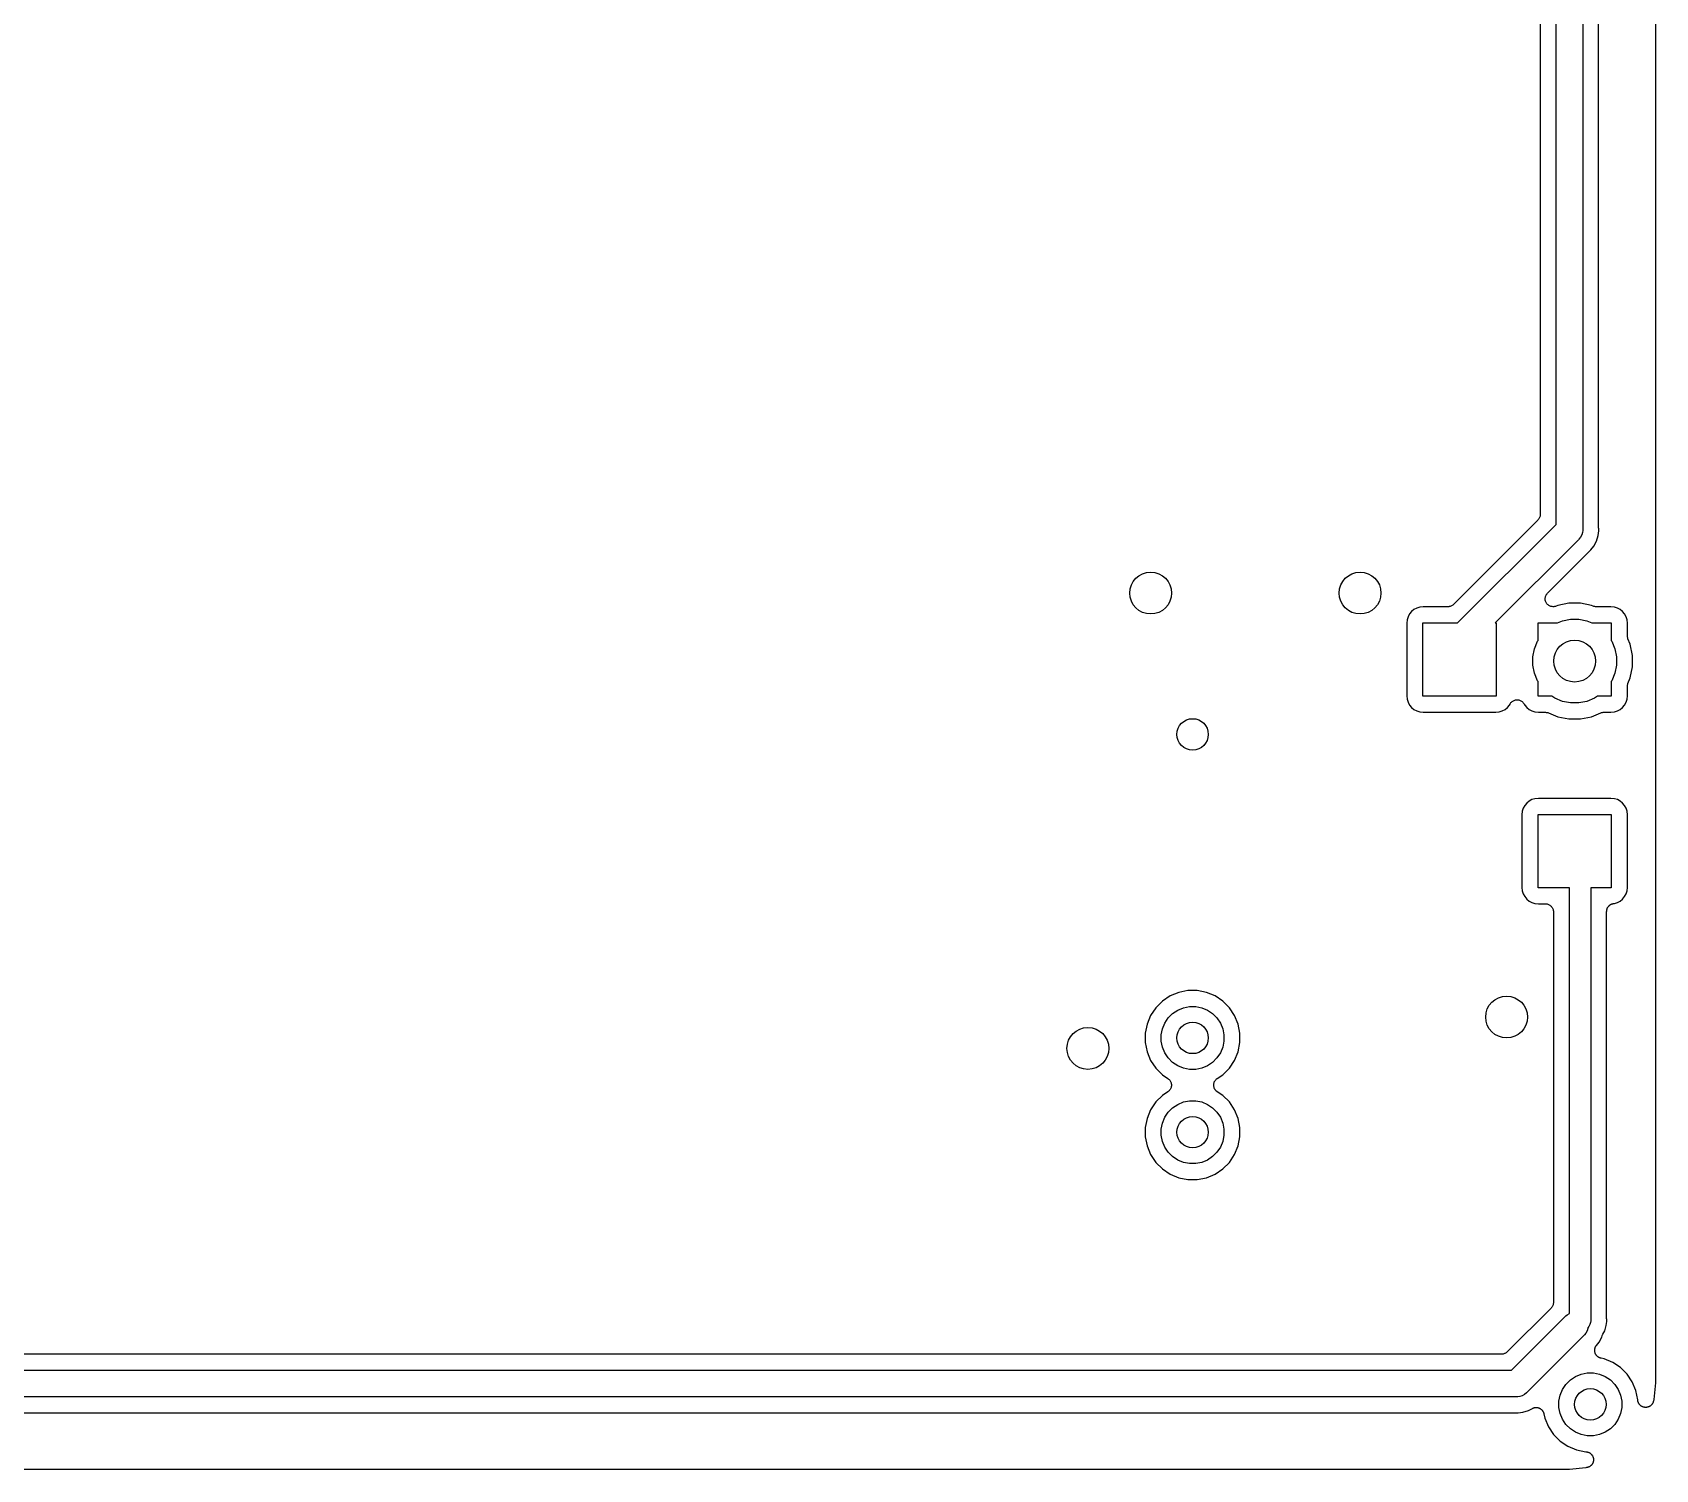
# Model space of a CAD drawing. Extents: x 0.48 to 2.43, y -7.79 to -4.85.
# Drawn here: x 1.824 to 2.434, y -7.788 to -7.248 of the extents above; entities that cross this region are included whole.
import ezdxf

# ---------------------------------------------------------------- set-up
doc = ezdxf.new("R2010")
doc.units = 0
doc.header["$MEASUREMENT"] = 0
doc.layers.add('BLACK', color=7, linetype='CONTINUOUS')

msp = doc.modelspace()

# ---------------------------------------------------------------- linework, layer by layer
at = {"layer": 'BLACK', "linetype": 'CONTINUOUS'}
for p, q in [((2.40657, -7.06717), (2.40657, -7.43465)), ((2.41257, -7.43421), (2.41257, -7.06762)), ((2.39057, -7.07273), (2.39057, -7.4291)), ((2.39657, -7.43283), (2.39657, -7.069)), ((2.43396, -7.20424), (2.43396, -7.75542)), ((2.3897, -7.43122), (2.35796, -7.46296)), ((2.35952, -7.46988), (2.39657, -7.43283)), ((2.38987, -7.43101), (2.3897, -7.43122)), ((2.39005, -7.43079), (2.38987, -7.43101)), ((2.39006, -7.43078), (2.39005, -7.43079)), ((2.39007, -7.43077), (2.39006, -7.43078)), ((2.3902, -7.43052), (2.39007, -7.43077)), ((2.39033, -7.43028), (2.3902, -7.43052)), ((2.39034, -7.43027), (2.39033, -7.43028)), ((2.39043, -7.42999), (2.39034, -7.43025)), ((2.39034, -7.43025), (2.39034, -7.43027)), ((2.39051, -7.42972), (2.39043, -7.42999)), ((2.39052, -7.42969), (2.39051, -7.42971)), ((2.39051, -7.42971), (2.39051, -7.42972)), ((2.39054, -7.42942), (2.39052, -7.42969)), ((2.39057, -7.42914), (2.39054, -7.42942)), ((2.39057, -7.4291), (2.39057, -7.42911)), ((2.39057, -7.42911), (2.39057, -7.42911)), ((2.39057, -7.42911), (2.39057, -7.42911)), ((2.39057, -7.42911), (2.39057, -7.42914)), ((2.40657, -7.43465), (2.4066, -7.4349)), ((2.4066, -7.4349), (2.40657, -7.43514)), ((2.41259, -7.43434), (2.41257, -7.43421)), ((2.41259, -7.43446), (2.41259, -7.43434)), ((2.41259, -7.4345), (2.41259, -7.43446)), ((2.41263, -7.4349), (2.41259, -7.4345)), ((2.41259, -7.43529), (2.41263, -7.4349)), ((2.40494, -7.43861), (2.37366, -7.46988)), ((2.40513, -7.43845), (2.40494, -7.43861)), ((2.40575, -7.43769), (2.40513, -7.43845)), ((2.40622, -7.43682), (2.40575, -7.43769)), ((2.4065, -7.43588), (2.40622, -7.43682)), ((2.40657, -7.43514), (2.4065, -7.43588)), ((2.40657, -7.43514), (2.40657, -7.43514)), ((2.40965, -7.4424), (2.41077, -7.44104)), ((2.41077, -7.44104), (2.41179, -7.43913)), ((2.41179, -7.43913), (2.41242, -7.43705)), ((2.41242, -7.43705), (2.41259, -7.43529)), ((2.41259, -7.43529), (2.41259, -7.43529)), ((2.39334, -7.45869), (2.40887, -7.44316)), ((2.40887, -7.44316), (2.4089, -7.44313)), ((2.4089, -7.44313), (2.409, -7.44305)), ((2.409, -7.44305), (2.40909, -7.44296)), ((2.40909, -7.44296), (2.40939, -7.44271)), ((2.40939, -7.44271), (2.40964, -7.44241)), ((2.40964, -7.44241), (2.40965, -7.4424)), ((2.39269, -7.45966), (2.39282, -7.45941)), ((2.39282, -7.45941), (2.39296, -7.45915)), ((2.39296, -7.45915), (2.39297, -7.45914)), ((2.39297, -7.45914), (2.39315, -7.45892)), ((2.39297, -7.45914), (2.39297, -7.45914)), ((2.39315, -7.45892), (2.39334, -7.45869)), ((2.34311, -7.46487), (2.34219, -7.46562)), ((2.34415, -7.46431), (2.34311, -7.46487)), ((2.34528, -7.46397), (2.34415, -7.46431)), ((2.3466, -7.46384), (2.34528, -7.46397)), ((2.35584, -7.46384), (2.3466, -7.46384)), ((2.35611, -7.46381), (2.35584, -7.46384)), ((2.35639, -7.46379), (2.35611, -7.46381)), ((2.3564, -7.46378), (2.35639, -7.46379)), ((2.35642, -7.46378), (2.3564, -7.46378)), ((2.35668, -7.4637), (2.35642, -7.46378)), ((2.35695, -7.46362), (2.35668, -7.4637)), ((2.35696, -7.46362), (2.35695, -7.46362)), ((2.35698, -7.46361), (2.35696, -7.46362)), ((2.35722, -7.46348), (2.35698, -7.46361)), ((2.35747, -7.46335), (2.35722, -7.46348)), ((2.35748, -7.46334), (2.35747, -7.46335)), ((2.3575, -7.46334), (2.35748, -7.46334)), ((2.35771, -7.46316), (2.3575, -7.46334)), ((2.35793, -7.46299), (2.35771, -7.46316)), ((2.35795, -7.46297), (2.35793, -7.46299)), ((2.35796, -7.46296), (2.35795, -7.46297)), ((2.35795, -7.46297), (2.35795, -7.46297)), ((2.35795, -7.46297), (2.35795, -7.46297)), ((2.39246, -7.4608), (2.39249, -7.4605)), ((2.39248, -7.46108), (2.39246, -7.4608)), ((2.39246, -7.4608), (2.39246, -7.4608)), ((2.39246, -7.4608), (2.39246, -7.4608)), ((2.39251, -7.46138), (2.39248, -7.46108)), ((2.39249, -7.4605), (2.39252, -7.46022)), ((2.39251, -7.46139), (2.39251, -7.46138)), ((2.39251, -7.46138), (2.39251, -7.46138)), ((2.39259, -7.46166), (2.39251, -7.46139)), ((2.39252, -7.46022), (2.3926, -7.45995)), ((2.39252, -7.46022), (2.39252, -7.46022)), ((2.39252, -7.46022), (2.39252, -7.46022)), ((2.39268, -7.46194), (2.39259, -7.46166)), ((2.3926, -7.45995), (2.39269, -7.45966)), ((2.39268, -7.46195), (2.39268, -7.46194)), ((2.39281, -7.4622), (2.39268, -7.46195)), ((2.39268, -7.46195), (2.39268, -7.46195)), ((2.39269, -7.45966), (2.39269, -7.45966)), ((2.39269, -7.45966), (2.39269, -7.45966)), ((2.39295, -7.46246), (2.39281, -7.4622)), ((2.39295, -7.46247), (2.39295, -7.46246)), ((2.39295, -7.46246), (2.39295, -7.46246)), ((2.39313, -7.46269), (2.39295, -7.46247)), ((2.39332, -7.46292), (2.39313, -7.46269)), ((2.39353, -7.4631), (2.39332, -7.46292)), ((2.39332, -7.46292), (2.39332, -7.46292)), ((2.39332, -7.46292), (2.39332, -7.46292)), ((2.39377, -7.46329), (2.39353, -7.4631)), ((2.39377, -7.4633), (2.39377, -7.46329)), ((2.39377, -7.46329), (2.39377, -7.46329)), ((2.39402, -7.46343), (2.39377, -7.4633)), ((2.39428, -7.46357), (2.39402, -7.46343)), ((2.39428, -7.46358), (2.39428, -7.46357)), ((2.39428, -7.46357), (2.39428, -7.46357)), ((2.39455, -7.46366), (2.39428, -7.46358)), ((2.39484, -7.46375), (2.39455, -7.46366)), ((2.39513, -7.46378), (2.39484, -7.46375)), ((2.39484, -7.46375), (2.39484, -7.46375)), ((2.39484, -7.46375), (2.39484, -7.46375)), ((2.39542, -7.46381), (2.39513, -7.46378)), ((2.39543, -7.46381), (2.39542, -7.46381)), ((2.39542, -7.46381), (2.39542, -7.46381)), ((2.39573, -7.46379), (2.39543, -7.46381)), ((2.396, -7.46376), (2.39573, -7.46379)), ((2.39601, -7.46376), (2.396, -7.46376)), ((2.39628, -7.46368), (2.39601, -7.46376)), ((2.39601, -7.46376), (2.39601, -7.46376)), ((2.39657, -7.4636), (2.39628, -7.46368)), ((2.39661, -7.46359), (2.39657, -7.4636)), ((2.3972, -7.46334), (2.39661, -7.46359)), ((2.4014, -7.4625), (2.3972, -7.46334)), ((2.40569, -7.4625), (2.4014, -7.4625)), ((2.40989, -7.46334), (2.40569, -7.4625)), ((2.41054, -7.46361), (2.40989, -7.46334)), ((2.4108, -7.46369), (2.41054, -7.46361)), ((2.41106, -7.46377), (2.4108, -7.46369)), ((2.41108, -7.46377), (2.41106, -7.46377)), ((2.4111, -7.46378), (2.41108, -7.46377)), ((2.41137, -7.46381), (2.4111, -7.46378)), ((2.41165, -7.46384), (2.41137, -7.46381)), ((2.41168, -7.46384), (2.41165, -7.46384)), ((2.41169, -7.46384), (2.41168, -7.46384)), ((2.41168, -7.46384), (2.41168, -7.46384)), ((2.41168, -7.46384), (2.41168, -7.46384)), ((2.41718, -7.46384), (2.41169, -7.46384)), ((2.4185, -7.46397), (2.41718, -7.46384)), ((2.41963, -7.46431), (2.4185, -7.46397)), ((2.42067, -7.46487), (2.41963, -7.46431)), ((2.42159, -7.46562), (2.42067, -7.46487)), ((2.34054, -7.46871), (2.34041, -7.47003)), ((2.34041, -7.47003), (2.34041, -7.49729)), ((2.34089, -7.46757), (2.34054, -7.46871)), ((2.34144, -7.46653), (2.34089, -7.46757)), ((2.34219, -7.46562), (2.34144, -7.46653)), ((2.34646, -7.49744), (2.34646, -7.46988)), ((2.34646, -7.46988), (2.35952, -7.46988)), ((2.37366, -7.46988), (2.37402, -7.46988)), ((2.37402, -7.46988), (2.37402, -7.49744)), ((2.38976, -7.47653), (2.38976, -7.46988)), ((2.38976, -7.46988), (2.39708, -7.46988)), ((2.39708, -7.46988), (2.39895, -7.46911)), ((2.39895, -7.46911), (2.40199, -7.4685)), ((2.40199, -7.4685), (2.40509, -7.4685)), ((2.40509, -7.4685), (2.40814, -7.46911)), ((2.40814, -7.46911), (2.41, -7.46988)), ((2.41, -7.46988), (2.41732, -7.46988)), ((2.41732, -7.46988), (2.41732, -7.47653)), ((2.42234, -7.46653), (2.42159, -7.46562)), ((2.42289, -7.46757), (2.42234, -7.46653)), ((2.42324, -7.46871), (2.42289, -7.46757)), ((2.42337, -7.47003), (2.42324, -7.46871)), ((2.42337, -7.47468), (2.42337, -7.47003)), ((2.3884, -7.47966), (2.38959, -7.47679)), ((2.38959, -7.47679), (2.38976, -7.47653)), ((2.41732, -7.47653), (2.4175, -7.47679)), ((2.4175, -7.47679), (2.41869, -7.47966)), ((2.42339, -7.47496), (2.42337, -7.47468)), ((2.42342, -7.47523), (2.42339, -7.47496)), ((2.42342, -7.47525), (2.42342, -7.47523)), ((2.42342, -7.47526), (2.42342, -7.47525)), ((2.4235, -7.47552), (2.42342, -7.47526)), ((2.42358, -7.47579), (2.4235, -7.47552)), ((2.42359, -7.47583), (2.42358, -7.47579)), ((2.42446, -7.47791), (2.42359, -7.47583)), ((2.3878, -7.4827), (2.3884, -7.47966)), ((2.3878, -7.4858), (2.3878, -7.4827)), ((2.41869, -7.47966), (2.41929, -7.4827)), ((2.41929, -7.4827), (2.41929, -7.4858)), ((2.42529, -7.48211), (2.42446, -7.47791)), ((2.42529, -7.48639), (2.42529, -7.48211)), ((2.3884, -7.48885), (2.3878, -7.4858)), ((2.38959, -7.49171), (2.3884, -7.48885)), ((2.41869, -7.48885), (2.4175, -7.49171)), ((2.41929, -7.4858), (2.41869, -7.48885)), ((2.42446, -7.4906), (2.42529, -7.48639)), ((2.38976, -7.49198), (2.38959, -7.49171)), ((2.38976, -7.49744), (2.38976, -7.49198)), ((2.4175, -7.49171), (2.41732, -7.49198)), ((2.41732, -7.49198), (2.41732, -7.49744)), ((2.42337, -7.49378), (2.4234, -7.49351)), ((2.42337, -7.49382), (2.42337, -7.49378)), ((2.42337, -7.49729), (2.42337, -7.49382)), ((2.42337, -7.49382), (2.42337, -7.49382)), ((2.42337, -7.49382), (2.42337, -7.49382)), ((2.42337, -7.49382), (2.42337, -7.49382)), ((2.4234, -7.49351), (2.42342, -7.49323)), ((2.42342, -7.49323), (2.42343, -7.49322)), ((2.42343, -7.4932), (2.42351, -7.49294)), ((2.42343, -7.49322), (2.42343, -7.4932)), ((2.42351, -7.49294), (2.42359, -7.49267)), ((2.42359, -7.49267), (2.42446, -7.4906)), ((2.34041, -7.49729), (2.34054, -7.49862)), ((2.34054, -7.49862), (2.34089, -7.49975)), ((2.34089, -7.49975), (2.34144, -7.50079)), ((2.34144, -7.50079), (2.34219, -7.5017)), ((2.34219, -7.5017), (2.34311, -7.50245)), ((2.37402, -7.49744), (2.34646, -7.49744)), ((2.37737, -7.50245), (2.37828, -7.5017)), ((2.37828, -7.5017), (2.37903, -7.50079)), ((2.37903, -7.50079), (2.37924, -7.50039)), ((2.37924, -7.50039), (2.37926, -7.50036)), ((2.37926, -7.50035), (2.37943, -7.50011)), ((2.37926, -7.50036), (2.37926, -7.50035)), ((2.37926, -7.50036), (2.37926, -7.50036)), ((2.37926, -7.50036), (2.37926, -7.50036)), ((2.37943, -7.50011), (2.37959, -7.49988)), ((2.37959, -7.49988), (2.37959, -7.49987)), ((2.37959, -7.49987), (2.3796, -7.49987)), ((2.3796, -7.49987), (2.3798, -7.49966)), ((2.3798, -7.49966), (2.38, -7.49947)), ((2.38, -7.49947), (2.38001, -7.49946)), ((2.38001, -7.49946), (2.38002, -7.49946)), ((2.38002, -7.49946), (2.38026, -7.4993)), ((2.38026, -7.4993), (2.38049, -7.49915)), ((2.38049, -7.49915), (2.3805, -7.49914)), ((2.3805, -7.49914), (2.38051, -7.49914)), ((2.38051, -7.49914), (2.38077, -7.49903)), ((2.38077, -7.49903), (2.38104, -7.49893)), ((2.38104, -7.49893), (2.38104, -7.49892)), ((2.38104, -7.49892), (2.38105, -7.49892)), ((2.38105, -7.49892), (2.38133, -7.49887)), ((2.38133, -7.49887), (2.38161, -7.49881)), ((2.38161, -7.49881), (2.38162, -7.49881)), ((2.38162, -7.49881), (2.38162, -7.49881)), ((2.38162, -7.49881), (2.38191, -7.49882)), ((2.38191, -7.49882), (2.3822, -7.49882)), ((2.3822, -7.49882), (2.3822, -7.49882)), ((2.3822, -7.49882), (2.38221, -7.49882)), ((2.38221, -7.49882), (2.38249, -7.49888)), ((2.38249, -7.49888), (2.38277, -7.49893)), ((2.38277, -7.49893), (2.38278, -7.49894)), ((2.38278, -7.49894), (2.38278, -7.49894)), ((2.38278, -7.49894), (2.38304, -7.49905)), ((2.38304, -7.49905), (2.38331, -7.49916)), ((2.38331, -7.49916), (2.38332, -7.49916)), ((2.38332, -7.49916), (2.38332, -7.49917)), ((2.38332, -7.49917), (2.38356, -7.49933)), ((2.38356, -7.49933), (2.3838, -7.49949)), ((2.3838, -7.49949), (2.3838, -7.49949)), ((2.3838, -7.49949), (2.38381, -7.49949)), ((2.38381, -7.49949), (2.38401, -7.4997)), ((2.38401, -7.4997), (2.38421, -7.4999)), ((2.38421, -7.4999), (2.38421, -7.49991)), ((2.38421, -7.49991), (2.38422, -7.49991)), ((2.38422, -7.49991), (2.38438, -7.50015)), ((2.38438, -7.50015), (2.38454, -7.50039)), ((2.38454, -7.50039), (2.38475, -7.50079)), ((2.38475, -7.50079), (2.3855, -7.5017)), ((2.3855, -7.5017), (2.38641, -7.50245)), ((2.39494, -7.49744), (2.38976, -7.49744)), ((2.39608, -7.49821), (2.39494, -7.49744)), ((2.39895, -7.49939), (2.39608, -7.49821)), ((2.40199, -7.5), (2.39895, -7.49939)), ((2.40509, -7.5), (2.40199, -7.5)), ((2.40814, -7.49939), (2.40509, -7.5)), ((2.411, -7.49821), (2.40814, -7.49939)), ((2.41215, -7.49744), (2.411, -7.49821)), ((2.41732, -7.49744), (2.41215, -7.49744)), ((2.42067, -7.50245), (2.42159, -7.5017)), ((2.42159, -7.5017), (2.42234, -7.50079)), ((2.42234, -7.50079), (2.42289, -7.49975)), ((2.42289, -7.49975), (2.42324, -7.49862)), ((2.42324, -7.49862), (2.42337, -7.49729)), ((2.34311, -7.50245), (2.34415, -7.50301)), ((2.34415, -7.50301), (2.34528, -7.50335)), ((2.34528, -7.50335), (2.3466, -7.50348)), ((2.3466, -7.50348), (2.37387, -7.50348)), ((2.37387, -7.50348), (2.37519, -7.50335)), ((2.37519, -7.50335), (2.37632, -7.50301)), ((2.37632, -7.50301), (2.37737, -7.50245)), ((2.38641, -7.50245), (2.38746, -7.50301)), ((2.38746, -7.50301), (2.38859, -7.50335)), ((2.38859, -7.50335), (2.38991, -7.50348)), ((2.38991, -7.50348), (2.39255, -7.50348)), ((2.39255, -7.50348), (2.39255, -7.50348)), ((2.39255, -7.50348), (2.39255, -7.50348)), ((2.39255, -7.50348), (2.39255, -7.50348)), ((2.39255, -7.50348), (2.39259, -7.50348)), ((2.39259, -7.50348), (2.39286, -7.50352)), ((2.39286, -7.50352), (2.39314, -7.50354)), ((2.39314, -7.50354), (2.39315, -7.50355)), ((2.39315, -7.50355), (2.39317, -7.50355)), ((2.39317, -7.50355), (2.39343, -7.50363)), ((2.39343, -7.50363), (2.3937, -7.50371)), ((2.3937, -7.50371), (2.3972, -7.50516)), ((2.3972, -7.50516), (2.4014, -7.506)), ((2.4014, -7.506), (2.40569, -7.506)), ((2.40569, -7.506), (2.40989, -7.50516)), ((2.40989, -7.50516), (2.41339, -7.50371)), ((2.41339, -7.50371), (2.4134, -7.50371)), ((2.4134, -7.50371), (2.41343, -7.5037)), ((2.4134, -7.50371), (2.4134, -7.50371)), ((2.4134, -7.50371), (2.4134, -7.50371)), ((2.41343, -7.5037), (2.41369, -7.50362)), ((2.41369, -7.50362), (2.41396, -7.50354)), ((2.41396, -7.50354), (2.41397, -7.50354)), ((2.41397, -7.50354), (2.41399, -7.50353)), ((2.41399, -7.50353), (2.41427, -7.50351)), ((2.41427, -7.50351), (2.41454, -7.50348)), ((2.41454, -7.50348), (2.41718, -7.50348)), ((2.41718, -7.50348), (2.4185, -7.50335)), ((2.4185, -7.50335), (2.41963, -7.50301)), ((2.41963, -7.50301), (2.42067, -7.50245)), ((2.38475, -7.53858), (2.38419, -7.53962)), ((2.3855, -7.53767), (2.38475, -7.53858)), ((2.38641, -7.53692), (2.3855, -7.53767)), ((2.38746, -7.53636), (2.38641, -7.53692)), ((2.38859, -7.53602), (2.38746, -7.53636)), ((2.38991, -7.53589), (2.38859, -7.53602)), ((2.41718, -7.53589), (2.38991, -7.53589)), ((2.4185, -7.53602), (2.41718, -7.53589)), ((2.41963, -7.53636), (2.4185, -7.53602)), ((2.42067, -7.53692), (2.41963, -7.53636)), ((2.42159, -7.53767), (2.42067, -7.53692)), ((2.42234, -7.53858), (2.42159, -7.53767)), ((2.42289, -7.53962), (2.42234, -7.53858)), ((2.38385, -7.54075), (2.38372, -7.54208)), ((2.38372, -7.54208), (2.38372, -7.56934)), ((2.38419, -7.53962), (2.38385, -7.54075)), ((2.38976, -7.56949), (2.38976, -7.54193)), ((2.38976, -7.54193), (2.41732, -7.54193)), ((2.41732, -7.54193), (2.41732, -7.56949)), ((2.42324, -7.54075), (2.42289, -7.53962)), ((2.42337, -7.54208), (2.42324, -7.54075)), ((2.42337, -7.56934), (2.42337, -7.54208)), ((2.38372, -7.56934), (2.38385, -7.57066)), ((2.38385, -7.57066), (2.38419, -7.5718)), ((2.38419, -7.5718), (2.38475, -7.57284)), ((2.38475, -7.57284), (2.3855, -7.57375)), ((2.3855, -7.57375), (2.38641, -7.5745)), ((2.38641, -7.5745), (2.38746, -7.57506)), ((2.38746, -7.57506), (2.38859, -7.5754)), ((2.40157, -7.56949), (2.38976, -7.56949)), ((2.40157, -7.72963), (2.40157, -7.56949)), ((2.41732, -7.56949), (2.40957, -7.56949)), ((2.40957, -7.56949), (2.40957, -7.73202)), ((2.4185, -7.5754), (2.41963, -7.57506)), ((2.41963, -7.57506), (2.42067, -7.5745)), ((2.42067, -7.5745), (2.42159, -7.57375)), ((2.42159, -7.57375), (2.42234, -7.57284)), ((2.42234, -7.57284), (2.42289, -7.5718)), ((2.42289, -7.5718), (2.42324, -7.57066)), ((2.42324, -7.57066), (2.42337, -7.56934)), ((2.38859, -7.5754), (2.38991, -7.57553)), ((2.38991, -7.57553), (2.39257, -7.57553)), ((2.39257, -7.57553), (2.3926, -7.57553)), ((2.3926, -7.57553), (2.3926, -7.57553)), ((2.3926, -7.57553), (2.3926, -7.57553)), ((2.3926, -7.57553), (2.39262, -7.57553)), ((2.39262, -7.57553), (2.3929, -7.57556)), ((2.3929, -7.57556), (2.39318, -7.57559)), ((2.39318, -7.57559), (2.39319, -7.5756)), ((2.39319, -7.5756), (2.3932, -7.5756)), ((2.3932, -7.5756), (2.39347, -7.57568)), ((2.39347, -7.57568), (2.39374, -7.57577)), ((2.39374, -7.57577), (2.39375, -7.57577)), ((2.39375, -7.57577), (2.39376, -7.57577)), ((2.39376, -7.57577), (2.394, -7.57591)), ((2.394, -7.57591), (2.39425, -7.57604)), ((2.39425, -7.57604), (2.39426, -7.57605)), ((2.39426, -7.57605), (2.39427, -7.57606)), ((2.39427, -7.57606), (2.39449, -7.57624)), ((2.39449, -7.57624), (2.3947, -7.57642)), ((2.3947, -7.57642), (2.39471, -7.57643)), ((2.39471, -7.57643), (2.39472, -7.57643)), ((2.39472, -7.57643), (2.39489, -7.57665)), ((2.39489, -7.57665), (2.39507, -7.57687)), ((2.39507, -7.57687), (2.39508, -7.57688)), ((2.39508, -7.57688), (2.39509, -7.57689)), ((2.39509, -7.57689), (2.39521, -7.57714)), ((2.39521, -7.57714), (2.39535, -7.57739)), ((2.39535, -7.57739), (2.39535, -7.5774)), ((2.39535, -7.5774), (2.39536, -7.57741)), ((2.39536, -7.57741), (2.39544, -7.57768)), ((2.39544, -7.57768), (2.39552, -7.57795)), ((2.39552, -7.57795), (2.39552, -7.57796)), ((2.39552, -7.57796), (2.39552, -7.57797)), ((2.39552, -7.57797), (2.39555, -7.57825)), ((2.39555, -7.57825), (2.39557, -7.57853)), ((2.39557, -7.57853), (2.39557, -7.72542)), ((2.41557, -7.57841), (2.41558, -7.57837)), ((2.41557, -7.73158), (2.41557, -7.57841)), ((2.41558, -7.57837), (2.41559, -7.57823)), ((2.41559, -7.5781), (2.41562, -7.57794)), ((2.41559, -7.57823), (2.41559, -7.5781)), ((2.41562, -7.57794), (2.41564, -7.57778)), ((2.41564, -7.57778), (2.41568, -7.57766)), ((2.41568, -7.57766), (2.41571, -7.57752)), ((2.41571, -7.57752), (2.41577, -7.57738)), ((2.41577, -7.57738), (2.41582, -7.57723)), ((2.41582, -7.57723), (2.41588, -7.57711)), ((2.41588, -7.57711), (2.41594, -7.57698)), ((2.41594, -7.57698), (2.41602, -7.57685)), ((2.41602, -7.57685), (2.4161, -7.57671)), ((2.4161, -7.57671), (2.41619, -7.57661)), ((2.41619, -7.57661), (2.41626, -7.5765)), ((2.41626, -7.5765), (2.41637, -7.57639)), ((2.41637, -7.57639), (2.41648, -7.57627)), ((2.41648, -7.57627), (2.41658, -7.57618)), ((2.41658, -7.57618), (2.41668, -7.57608)), ((2.41668, -7.57608), (2.41681, -7.576)), ((2.41681, -7.576), (2.41693, -7.5759)), ((2.41693, -7.5759), (2.41705, -7.57584)), ((2.41705, -7.57584), (2.41717, -7.57576)), ((2.41717, -7.57576), (2.41731, -7.5757)), ((2.41731, -7.5757), (2.41745, -7.57563)), ((2.41745, -7.57563), (2.41758, -7.57559)), ((2.41758, -7.57559), (2.41771, -7.57554)), ((2.41771, -7.57554), (2.41786, -7.57551)), ((2.41786, -7.57551), (2.41801, -7.57546)), ((2.41801, -7.57546), (2.41815, -7.57545)), ((2.41815, -7.57545), (2.41828, -7.57542)), ((2.41828, -7.57542), (2.4185, -7.5754)), ((2.25141, -7.6102), (2.24849, -7.61215)), ((2.25465, -7.60886), (2.25141, -7.6102)), ((2.25809, -7.60817), (2.25465, -7.60886)), ((2.2616, -7.60817), (2.25809, -7.60817)), ((2.26504, -7.60886), (2.2616, -7.60817)), ((2.26828, -7.6102), (2.26504, -7.60886)), ((2.2712, -7.61215), (2.26828, -7.6102)), ((2.24406, -7.61755), (2.24272, -7.62079)), ((2.24601, -7.61463), (2.24406, -7.61755)), ((2.24849, -7.61215), (2.24601, -7.61463)), ((2.25067, -7.61846), (2.25231, -7.61681)), ((2.25231, -7.61681), (2.25425, -7.61552)), ((2.25425, -7.61552), (2.2564, -7.61463)), ((2.2564, -7.61463), (2.25868, -7.61417)), ((2.25868, -7.61417), (2.26101, -7.61417)), ((2.26101, -7.61417), (2.26329, -7.61463)), ((2.26329, -7.61463), (2.26544, -7.61552)), ((2.26544, -7.61552), (2.26737, -7.61681)), ((2.26737, -7.61681), (2.26902, -7.61846)), ((2.27368, -7.61463), (2.2712, -7.61215)), ((2.27563, -7.61755), (2.27368, -7.61463)), ((2.27697, -7.62079), (2.27563, -7.61755)), ((2.24272, -7.62079), (2.24203, -7.62423)), ((2.24803, -7.62482), (2.24849, -7.62254)), ((2.24849, -7.62254), (2.24938, -7.62039)), ((2.24938, -7.62039), (2.25067, -7.61846)), ((2.26902, -7.61846), (2.27031, -7.62039)), ((2.27031, -7.62039), (2.2712, -7.62254)), ((2.2712, -7.62254), (2.27165, -7.62482)), ((2.27765, -7.62423), (2.27697, -7.62079)), ((2.24203, -7.62423), (2.24203, -7.62774)), ((2.24203, -7.62774), (2.24272, -7.63118)), ((2.24803, -7.62715), (2.24803, -7.62482)), ((2.24849, -7.62943), (2.24803, -7.62715)), ((2.24938, -7.63158), (2.24849, -7.62943)), ((2.2712, -7.62943), (2.27031, -7.63158)), ((2.27165, -7.62715), (2.2712, -7.62943)), ((2.27165, -7.62482), (2.27165, -7.62715)), ((2.27697, -7.63118), (2.27765, -7.62774)), ((2.27765, -7.62774), (2.27765, -7.62423)), ((2.24272, -7.63118), (2.24406, -7.63442)), ((2.24406, -7.63442), (2.24601, -7.63734)), ((2.25067, -7.63351), (2.24938, -7.63158)), ((2.25231, -7.63516), (2.25067, -7.63351)), ((2.25425, -7.63645), (2.25231, -7.63516)), ((2.26737, -7.63516), (2.26544, -7.63645)), ((2.26902, -7.63351), (2.26737, -7.63516)), ((2.27031, -7.63158), (2.26902, -7.63351)), ((2.27368, -7.63734), (2.27563, -7.63442)), ((2.27563, -7.63442), (2.27697, -7.63118)), ((2.24601, -7.63734), (2.24849, -7.63982)), ((2.24849, -7.63982), (2.25057, -7.64121)), ((2.25057, -7.64121), (2.25059, -7.64122)), ((2.25059, -7.64122), (2.25059, -7.64122)), ((2.25059, -7.64122), (2.25059, -7.64122)), ((2.25059, -7.64122), (2.2506, -7.64123)), ((2.2506, -7.64123), (2.25082, -7.64142)), ((2.25082, -7.64142), (2.25104, -7.6416)), ((2.25104, -7.6416), (2.25104, -7.6416)), ((2.25104, -7.6416), (2.25105, -7.64161)), ((2.25105, -7.64161), (2.25123, -7.64183)), ((2.25123, -7.64183), (2.2514, -7.64205)), ((2.2514, -7.64205), (2.25141, -7.64206)), ((2.25141, -7.64206), (2.25141, -7.64206)), ((2.25141, -7.64206), (2.25154, -7.64231)), ((2.25154, -7.64231), (2.25168, -7.64257)), ((2.2564, -7.63734), (2.25425, -7.63645)), ((2.25868, -7.6378), (2.2564, -7.63734)), ((2.26101, -7.6378), (2.25868, -7.6378)), ((2.26329, -7.63734), (2.26101, -7.6378)), ((2.26544, -7.63645), (2.26329, -7.63734)), ((2.26802, -7.64253), (2.26816, -7.64228)), ((2.26802, -7.64254), (2.26802, -7.64253)), ((2.26816, -7.64228), (2.2683, -7.64203)), ((2.2683, -7.64202), (2.26849, -7.6418)), ((2.2683, -7.64203), (2.2683, -7.64202)), ((2.2683, -7.64202), (2.2683, -7.64202)), ((2.26849, -7.6418), (2.26867, -7.64158)), ((2.26867, -7.64158), (2.26867, -7.64157)), ((2.26867, -7.64157), (2.26868, -7.64157)), ((2.26868, -7.64157), (2.2689, -7.64139)), ((2.2689, -7.64139), (2.26912, -7.64121)), ((2.26912, -7.64121), (2.2712, -7.63982)), ((2.2712, -7.63982), (2.27368, -7.63734)), ((2.24849, -7.64758), (2.24601, -7.65006)), ((2.25057, -7.6462), (2.24849, -7.64758)), ((2.25078, -7.64602), (2.25057, -7.6462)), ((2.25101, -7.64584), (2.25078, -7.64602)), ((2.25102, -7.64582), (2.25101, -7.64583)), ((2.25101, -7.64583), (2.25101, -7.64584)), ((2.2512, -7.64561), (2.25102, -7.64582)), ((2.25138, -7.64538), (2.2512, -7.64561)), ((2.25139, -7.64537), (2.25138, -7.64538)), ((2.25138, -7.64538), (2.25138, -7.64538)), ((2.25152, -7.64512), (2.25139, -7.64537)), ((2.25166, -7.64487), (2.25152, -7.64512)), ((2.25167, -7.64486), (2.25166, -7.64486)), ((2.25166, -7.64486), (2.25166, -7.64487)), ((2.25175, -7.64458), (2.25167, -7.64486)), ((2.25168, -7.64257), (2.25168, -7.64258)), ((2.25168, -7.64258), (2.25168, -7.64258)), ((2.25168, -7.64258), (2.25176, -7.64286)), ((2.25184, -7.64431), (2.25175, -7.64458)), ((2.25176, -7.64286), (2.25184, -7.64313)), ((2.25184, -7.64313), (2.25184, -7.64314)), ((2.25184, -7.64314), (2.25185, -7.64315)), ((2.25187, -7.64401), (2.25184, -7.6443)), ((2.25184, -7.6443), (2.25184, -7.6443)), ((2.25184, -7.6443), (2.25184, -7.64431)), ((2.25185, -7.64315), (2.25187, -7.64343)), ((2.25187, -7.64343), (2.2519, -7.64371)), ((2.2519, -7.64373), (2.25187, -7.64401)), ((2.2519, -7.64371), (2.2519, -7.64372)), ((2.2519, -7.64372), (2.2519, -7.64373)), ((2.26779, -7.64367), (2.26782, -7.64339)), ((2.26779, -7.64368), (2.26779, -7.64367)), ((2.26779, -7.64369), (2.26779, -7.64368)), ((2.26781, -7.64398), (2.26779, -7.64369)), ((2.26784, -7.64426), (2.26781, -7.64398)), ((2.26782, -7.64339), (2.26785, -7.64311)), ((2.26784, -7.64427), (2.26784, -7.64426)), ((2.26784, -7.64426), (2.26784, -7.64426)), ((2.26792, -7.64455), (2.26784, -7.64427)), ((2.26785, -7.64309), (2.26793, -7.64282)), ((2.26785, -7.6431), (2.26785, -7.64309)), ((2.26785, -7.64311), (2.26785, -7.6431)), ((2.268, -7.64482), (2.26792, -7.64455)), ((2.26793, -7.64282), (2.26802, -7.64255)), ((2.26801, -7.64482), (2.268, -7.64482)), ((2.26801, -7.64483), (2.26801, -7.64482)), ((2.26814, -7.64509), (2.26801, -7.64483)), ((2.26802, -7.64255), (2.26802, -7.64254)), ((2.26827, -7.64534), (2.26814, -7.64509)), ((2.26828, -7.64534), (2.26827, -7.64534)), ((2.26828, -7.64535), (2.26828, -7.64534)), ((2.26846, -7.64557), (2.26828, -7.64535)), ((2.26864, -7.64579), (2.26846, -7.64557)), ((2.26864, -7.6458), (2.26864, -7.64579)), ((2.26865, -7.64581), (2.26864, -7.6458)), ((2.26886, -7.64599), (2.26865, -7.64581)), ((2.26909, -7.64617), (2.26886, -7.64599)), ((2.2691, -7.64618), (2.26909, -7.64617)), ((2.26912, -7.6462), (2.2691, -7.64618)), ((2.2691, -7.64618), (2.2691, -7.64618)), ((2.2691, -7.64618), (2.2691, -7.64618)), ((2.2712, -7.64758), (2.26912, -7.6462)), ((2.27368, -7.65006), (2.2712, -7.64758)), ((2.24406, -7.65298), (2.24272, -7.65622)), ((2.24601, -7.65006), (2.24406, -7.65298)), ((2.24938, -7.65582), (2.25067, -7.65389)), ((2.25067, -7.65389), (2.25231, -7.65224)), ((2.25231, -7.65224), (2.25425, -7.65095)), ((2.25425, -7.65095), (2.2564, -7.65006)), ((2.2564, -7.65006), (2.25868, -7.64961)), ((2.25868, -7.64961), (2.26101, -7.64961)), ((2.26101, -7.64961), (2.26329, -7.65006)), ((2.26329, -7.65006), (2.26544, -7.65095)), ((2.26544, -7.65095), (2.26737, -7.65224)), ((2.26737, -7.65224), (2.26902, -7.65389)), ((2.26902, -7.65389), (2.27031, -7.65582)), ((2.27563, -7.65298), (2.27368, -7.65006)), ((2.27697, -7.65622), (2.27563, -7.65298)), ((2.24272, -7.65622), (2.24203, -7.65966)), ((2.24203, -7.65966), (2.24203, -7.66317)), ((2.24803, -7.66025), (2.24849, -7.65797)), ((2.24803, -7.66258), (2.24803, -7.66025)), ((2.24849, -7.65797), (2.24938, -7.65582)), ((2.27031, -7.65582), (2.2712, -7.65797)), ((2.2712, -7.65797), (2.27165, -7.66025)), ((2.27165, -7.66025), (2.27165, -7.66258)), ((2.27765, -7.65966), (2.27697, -7.65622)), ((2.27765, -7.66317), (2.27765, -7.65966)), ((2.24203, -7.66317), (2.24272, -7.66661)), ((2.24272, -7.66661), (2.24406, -7.66985)), ((2.24849, -7.66486), (2.24803, -7.66258)), ((2.24938, -7.66701), (2.24849, -7.66486)), ((2.2712, -7.66486), (2.27031, -7.66701)), ((2.27165, -7.66258), (2.2712, -7.66486)), ((2.27563, -7.66985), (2.27697, -7.66661)), ((2.27697, -7.66661), (2.27765, -7.66317)), ((2.24406, -7.66985), (2.24601, -7.67277)), ((2.24601, -7.67277), (2.24849, -7.67525)), ((2.25067, -7.66895), (2.24938, -7.66701)), ((2.25231, -7.67059), (2.25067, -7.66895)), ((2.25425, -7.67188), (2.25231, -7.67059)), ((2.2564, -7.67277), (2.25425, -7.67188)), ((2.25868, -7.67323), (2.2564, -7.67277)), ((2.26329, -7.67277), (2.26101, -7.67323)), ((2.26544, -7.67188), (2.26329, -7.67277)), ((2.26737, -7.67059), (2.26544, -7.67188)), ((2.26902, -7.66895), (2.26737, -7.67059)), ((2.27031, -7.66701), (2.26902, -7.66895)), ((2.2712, -7.67525), (2.27368, -7.67277)), ((2.27368, -7.67277), (2.27563, -7.66985)), ((2.24849, -7.67525), (2.25141, -7.6772)), ((2.25141, -7.6772), (2.25465, -7.67854)), ((2.25465, -7.67854), (2.25809, -7.67923)), ((2.26101, -7.67323), (2.25868, -7.67323)), ((2.2616, -7.67923), (2.26504, -7.67854)), ((2.26504, -7.67854), (2.26828, -7.6772)), ((2.26828, -7.6772), (2.2712, -7.67525)), ((2.25809, -7.67923), (2.2616, -7.67923)), ((2.3947, -7.72754), (2.37821, -7.74403)), ((2.39487, -7.72733), (2.3947, -7.72754)), ((2.39505, -7.72712), (2.39487, -7.72733)), ((2.39506, -7.7271), (2.39505, -7.72712)), ((2.39507, -7.72709), (2.39506, -7.7271)), ((2.3952, -7.72685), (2.39507, -7.72709)), ((2.39533, -7.7266), (2.3952, -7.72685)), ((2.39534, -7.72659), (2.39533, -7.7266)), ((2.39543, -7.72631), (2.39534, -7.72657)), ((2.39534, -7.72657), (2.39534, -7.72659)), ((2.39551, -7.72605), (2.39543, -7.72631)), ((2.39552, -7.72601), (2.39551, -7.72603)), ((2.39551, -7.72603), (2.39551, -7.72605)), ((2.39554, -7.72574), (2.39552, -7.72601)), ((2.39557, -7.72546), (2.39554, -7.72574)), ((2.39557, -7.72542), (2.39557, -7.72543)), ((2.39557, -7.72543), (2.39557, -7.72543)), ((2.39557, -7.72543), (2.39557, -7.72543)), ((2.39557, -7.72543), (2.39557, -7.72546)), ((2.37982, -7.75091), (2.40018, -7.73054)), ((2.40018, -7.73054), (2.40075, -7.73007)), ((2.40075, -7.73007), (2.40157, -7.72963)), ((2.40929, -7.73376), (2.40892, -7.73445)), ((2.40952, -7.733), (2.40929, -7.73376)), ((2.40957, -7.73242), (2.40952, -7.733)), ((2.40957, -7.73202), (2.40959, -7.73222)), ((2.40959, -7.73222), (2.40957, -7.73242)), ((2.40957, -7.73242), (2.40957, -7.73242)), ((2.41543, -7.73418), (2.41559, -7.73256)), ((2.41559, -7.73171), (2.41557, -7.73158)), ((2.41559, -7.73183), (2.41559, -7.73171)), ((2.41559, -7.73188), (2.41559, -7.73183)), ((2.41562, -7.73222), (2.41559, -7.73188)), ((2.41559, -7.73256), (2.41562, -7.73222)), ((2.41559, -7.73256), (2.41559, -7.73256)), ((2.40725, -7.73761), (2.3856, -7.75927)), ((2.40772, -7.73704), (2.40725, -7.73761)), ((2.40819, -7.73617), (2.40772, -7.73704)), ((2.40847, -7.73523), (2.40819, -7.73617)), ((2.4085, -7.73496), (2.40847, -7.73523)), ((2.40892, -7.73445), (2.4085, -7.73496)), ((2.41273, -7.74039), (2.41376, -7.73848)), ((2.41376, -7.73848), (2.41392, -7.73795)), ((2.41392, -7.73795), (2.41393, -7.73791)), ((2.41393, -7.73791), (2.41404, -7.73766)), ((2.41404, -7.73766), (2.41414, -7.73741)), ((2.41414, -7.73741), (2.41486, -7.73607)), ((2.41486, -7.73607), (2.41543, -7.73418)), ((2.37609, -7.74491), (1.56092, -7.74491)), ((2.37637, -7.74488), (2.37609, -7.74491)), ((2.37664, -7.74485), (2.37637, -7.74488)), ((2.37666, -7.74485), (2.37664, -7.74485)), ((2.37667, -7.74485), (2.37666, -7.74485)), ((2.37694, -7.74477), (2.37667, -7.74485)), ((2.3772, -7.74469), (2.37694, -7.74477)), ((2.37722, -7.74468), (2.3772, -7.74469)), ((2.37723, -7.74468), (2.37722, -7.74468)), ((2.37748, -7.74455), (2.37723, -7.74468)), ((2.37772, -7.74442), (2.37748, -7.74455)), ((2.37774, -7.74441), (2.37772, -7.74442)), ((2.37775, -7.7444), (2.37774, -7.74441)), ((2.37796, -7.74423), (2.37775, -7.7444)), ((2.37818, -7.74406), (2.37796, -7.74423)), ((2.3782, -7.74403), (2.37818, -7.74406)), ((2.37821, -7.74403), (2.3782, -7.74403)), ((2.3782, -7.74403), (2.3782, -7.74403)), ((2.3782, -7.74403), (2.3782, -7.74403)), ((2.41108, -7.74346), (2.41109, -7.74332)), ((2.41109, -7.74361), (2.41108, -7.74346)), ((2.41109, -7.74318), (2.41113, -7.74303)), ((2.41109, -7.74332), (2.41109, -7.74318)), ((2.41109, -7.74377), (2.41109, -7.74361)), ((2.41112, -7.7439), (2.41109, -7.74377)), ((2.41113, -7.74404), (2.41112, -7.7439)), ((2.41113, -7.74303), (2.41114, -7.74288)), ((2.41118, -7.74419), (2.41113, -7.74404)), ((2.41114, -7.74288), (2.41118, -7.74274)), ((2.41118, -7.74274), (2.41121, -7.74261)), ((2.4112, -7.74434), (2.41118, -7.74419)), ((2.41126, -7.74447), (2.4112, -7.74434)), ((2.41121, -7.74261), (2.41127, -7.74246)), ((2.4113, -7.7446), (2.41126, -7.74447)), ((2.41127, -7.74246), (2.41131, -7.74232)), ((2.41137, -7.74474), (2.4113, -7.7446)), ((2.41131, -7.74232), (2.41138, -7.74219)), ((2.41143, -7.74488), (2.41137, -7.74474)), ((2.41138, -7.74219), (2.41143, -7.74207)), ((2.41143, -7.74207), (2.41152, -7.74194)), ((2.4115, -7.745), (2.41143, -7.74488)), ((2.41157, -7.74512), (2.4115, -7.745)), ((2.41152, -7.74194), (2.41159, -7.7418)), ((2.41166, -7.74524), (2.41157, -7.74512)), ((2.41159, -7.7418), (2.41168, -7.74169)), ((2.41175, -7.74537), (2.41166, -7.74524)), ((2.41168, -7.74169), (2.41176, -7.74158)), ((2.41185, -7.74547), (2.41175, -7.74537)), ((2.41176, -7.74158), (2.41273, -7.74039)), ((2.41193, -7.74558), (2.41185, -7.74547)), ((2.41205, -7.74568), (2.41193, -7.74558)), ((2.41216, -7.74579), (2.41205, -7.74568)), ((2.41228, -7.74587), (2.41216, -7.74579)), ((2.41238, -7.74596), (2.41228, -7.74587)), ((2.41252, -7.74603), (2.41238, -7.74596)), ((2.41264, -7.74612), (2.41252, -7.74603)), ((2.41277, -7.74617), (2.41264, -7.74612)), ((2.4129, -7.74624), (2.41277, -7.74617)), ((2.41304, -7.74629), (2.4129, -7.74624)), ((2.41318, -7.74634), (2.41304, -7.74629)), ((1.55719, -7.75091), (2.37982, -7.75091)), ((2.406, -7.75242), (2.40829, -7.75197)), ((2.40829, -7.75197), (2.41061, -7.75197)), ((2.41061, -7.75197), (2.41289, -7.75242)), ((2.41332, -7.74637), (2.41318, -7.74634)), ((2.41345, -7.74642), (2.41332, -7.74637)), ((2.41349, -7.74642), (2.41345, -7.74642)), ((2.41464, -7.74665), (2.41349, -7.74642)), ((2.41789, -7.748), (2.41464, -7.74665)), ((2.4208, -7.74994), (2.41789, -7.748)), ((2.42328, -7.75243), (2.4208, -7.74994)), ((2.39809, -7.76033), (2.39898, -7.75818)), ((2.39898, -7.75818), (2.40027, -7.75625)), ((2.40027, -7.75625), (2.40192, -7.75461)), ((2.40192, -7.75461), (2.40385, -7.75331)), ((2.40385, -7.75331), (2.406, -7.75242)), ((2.41289, -7.75242), (2.41504, -7.75331)), ((2.41504, -7.75331), (2.41698, -7.75461)), ((2.41698, -7.75461), (2.41862, -7.75625)), ((2.41862, -7.75625), (2.41992, -7.75818)), ((2.41992, -7.75818), (2.42081, -7.76033)), ((2.42523, -7.75534), (2.42328, -7.75243)), ((2.42658, -7.75858), (2.42523, -7.75534)), ((2.43395, -7.75571), (2.43334, -7.7619)), ((2.43396, -7.75546), (2.43395, -7.75558)), ((2.43395, -7.75558), (2.43395, -7.75571)), ((2.43396, -7.75542), (2.43396, -7.75546)), ((2.38164, -7.76091), (1.55536, -7.76091)), ((2.38189, -7.76093), (2.38164, -7.76091)), ((2.38214, -7.76091), (2.38189, -7.76093)), ((2.38287, -7.76083), (2.38214, -7.76091)), ((2.38381, -7.76055), (2.38287, -7.76083)), ((2.38468, -7.76008), (2.38381, -7.76055)), ((2.38544, -7.75946), (2.38468, -7.76008)), ((2.3856, -7.75927), (2.38544, -7.75946)), ((2.39764, -7.76262), (2.39809, -7.76033)), ((2.39764, -7.76494), (2.39764, -7.76262)), ((2.42081, -7.76033), (2.42126, -7.76262)), ((2.42126, -7.76262), (2.42126, -7.76494)), ((2.42727, -7.7621), (2.42658, -7.75858)), ((2.42727, -7.76221), (2.42727, -7.7621)), ((2.4273, -7.76235), (2.42727, -7.76221)), ((2.42732, -7.7625), (2.4273, -7.76235)), ((2.42736, -7.76264), (2.42732, -7.7625)), ((2.42739, -7.76278), (2.42736, -7.76264)), ((2.42744, -7.76292), (2.42739, -7.76278)), ((2.42749, -7.76306), (2.42744, -7.76292)), ((2.42756, -7.76319), (2.42749, -7.76306)), ((2.42761, -7.76332), (2.42756, -7.76319)), ((2.42769, -7.76345), (2.42761, -7.76332)), ((2.42776, -7.76358), (2.42769, -7.76345)), ((2.42785, -7.76369), (2.42776, -7.76358)), ((2.42794, -7.76381), (2.42785, -7.76369)), ((2.42804, -7.76392), (2.42794, -7.76381)), ((2.42813, -7.76403), (2.42804, -7.76392)), ((2.42824, -7.76412), (2.42813, -7.76403)), ((2.42835, -7.76423), (2.42824, -7.76412)), ((2.42847, -7.76431), (2.42835, -7.76423)), ((2.42858, -7.7644), (2.42847, -7.76431)), ((2.42871, -7.76447), (2.42858, -7.7644)), ((2.42883, -7.76455), (2.42871, -7.76447)), ((2.42897, -7.76461), (2.42883, -7.76455)), ((2.4291, -7.76468), (2.42897, -7.76461)), ((2.43165, -7.76457), (2.43151, -7.76463)), ((2.43177, -7.76449), (2.43165, -7.76457)), ((2.4319, -7.76443), (2.43177, -7.76449)), ((2.43202, -7.76433), (2.4319, -7.76443)), ((2.43214, -7.76425), (2.43202, -7.76433)), ((2.43224, -7.76415), (2.43214, -7.76425)), ((2.43236, -7.76406), (2.43224, -7.76415)), ((2.43245, -7.76395), (2.43236, -7.76406)), ((2.43256, -7.76384), (2.43245, -7.76395)), ((2.43264, -7.76372), (2.43256, -7.76384)), ((2.43274, -7.76361), (2.43264, -7.76372)), ((2.43281, -7.76348), (2.43274, -7.76361)), ((2.43289, -7.76336), (2.43281, -7.76348)), ((2.43295, -7.76323), (2.43289, -7.76336)), ((2.43302, -7.7631), (2.43295, -7.76323)), ((2.43306, -7.76296), (2.43302, -7.7631)), ((2.43312, -7.76282), (2.43306, -7.76296)), ((2.43313, -7.76278), (2.43312, -7.76282)), ((2.43323, -7.76247), (2.43313, -7.76278)), ((2.43328, -7.76221), (2.43323, -7.76247)), ((2.43334, -7.76194), (2.43328, -7.76221)), ((2.43334, -7.7619), (2.43334, -7.7619)), ((2.43334, -7.7619), (2.43334, -7.7619)), ((2.43334, -7.7619), (2.43334, -7.76194)), ((1.55581, -7.76691), (2.3812, -7.76691)), ((2.3812, -7.76691), (2.38124, -7.76691)), ((2.38124, -7.76691), (2.38137, -7.76692)), ((2.38137, -7.76692), (2.3815, -7.76692)), ((2.3815, -7.76692), (2.38189, -7.76696)), ((2.38189, -7.76696), (2.38228, -7.76692)), ((2.38228, -7.76692), (2.38229, -7.76692)), ((2.38229, -7.76692), (2.38405, -7.76675)), ((2.38405, -7.76675), (2.38612, -7.76612)), ((2.38612, -7.76612), (2.38765, -7.7653)), ((2.38765, -7.7653), (2.38768, -7.76528)), ((2.38768, -7.76528), (2.38781, -7.76523)), ((2.38781, -7.76523), (2.38793, -7.76517)), ((2.38793, -7.76517), (2.38808, -7.76512)), ((2.38808, -7.76512), (2.38823, -7.76507)), ((2.38823, -7.76507), (2.38836, -7.76504)), ((2.38836, -7.76504), (2.38849, -7.765)), ((2.38849, -7.765), (2.38865, -7.76499)), ((2.38865, -7.76499), (2.3888, -7.76496)), ((2.3888, -7.76496), (2.38894, -7.76496)), ((2.38894, -7.76496), (2.38908, -7.76495)), ((2.38908, -7.76495), (2.38923, -7.76496)), ((2.38923, -7.76496), (2.38939, -7.76497)), ((2.38939, -7.76497), (2.38952, -7.76499)), ((2.38952, -7.76499), (2.38966, -7.76501)), ((2.38966, -7.76501), (2.38981, -7.76505)), ((2.38981, -7.76505), (2.38996, -7.76509)), ((2.38996, -7.76509), (2.39009, -7.76514)), ((2.39009, -7.76514), (2.39022, -7.76518)), ((2.39022, -7.76518), (2.39036, -7.76525)), ((2.39036, -7.76525), (2.3905, -7.76532)), ((2.3905, -7.76532), (2.39061, -7.76539)), ((2.39061, -7.76539), (2.39073, -7.76546)), ((2.39073, -7.76546), (2.39085, -7.76556)), ((2.39085, -7.76556), (2.39098, -7.76565)), ((2.39098, -7.76565), (2.39108, -7.76574)), ((2.39108, -7.76574), (2.39119, -7.76583)), ((2.39119, -7.76583), (2.39128, -7.76595)), ((2.39128, -7.76595), (2.39139, -7.76606)), ((2.39139, -7.76606), (2.39147, -7.76618)), ((2.39147, -7.76618), (2.39156, -7.76629)), ((2.39156, -7.76629), (2.39163, -7.76642)), ((2.39163, -7.76642), (2.39171, -7.76655)), ((2.39171, -7.76655), (2.39177, -7.76668)), ((2.39177, -7.76668), (2.39183, -7.7668)), ((2.39183, -7.7668), (2.39188, -7.76695)), ((2.39188, -7.76695), (2.39194, -7.76709)), ((2.39194, -7.76709), (2.39196, -7.76723)), ((2.39196, -7.76723), (2.392, -7.76736)), ((2.392, -7.76736), (2.39232, -7.76897)), ((2.39232, -7.76897), (2.39366, -7.77222)), ((2.39809, -7.76722), (2.39764, -7.76494)), ((2.39898, -7.76937), (2.39809, -7.76722)), ((2.40027, -7.77131), (2.39898, -7.76937)), ((2.41992, -7.76937), (2.41862, -7.77131)), ((2.42081, -7.76722), (2.41992, -7.76937)), ((2.42126, -7.76494), (2.42081, -7.76722)), ((2.42924, -7.76472), (2.4291, -7.76468)), ((2.42937, -7.76478), (2.42924, -7.76472)), ((2.42952, -7.76481), (2.42937, -7.76478)), ((2.42966, -7.76485), (2.42952, -7.76481)), ((2.4298, -7.76487), (2.42966, -7.76485)), ((2.42995, -7.7649), (2.4298, -7.76487)), ((2.43009, -7.7649), (2.42995, -7.7649)), ((2.43024, -7.76492), (2.43009, -7.7649)), ((2.43039, -7.7649), (2.43024, -7.76492)), ((2.43053, -7.7649), (2.43039, -7.7649)), ((2.43068, -7.76488), (2.43053, -7.7649)), ((2.43082, -7.76486), (2.43068, -7.76488)), ((2.43096, -7.76482), (2.43082, -7.76486)), ((2.43111, -7.76479), (2.43096, -7.76482)), ((2.43124, -7.76474), (2.43111, -7.76479)), ((2.43138, -7.7647), (2.43124, -7.76474)), ((2.43151, -7.76463), (2.43138, -7.7647)), ((2.39366, -7.77222), (2.39561, -7.77513)), ((2.39561, -7.77513), (2.39809, -7.77761)), ((2.40192, -7.77295), (2.40027, -7.77131)), ((2.40385, -7.77425), (2.40192, -7.77295)), ((2.406, -7.77514), (2.40385, -7.77425)), ((2.40829, -7.77559), (2.406, -7.77514)), ((2.41061, -7.77559), (2.40829, -7.77559)), ((2.41289, -7.77514), (2.41061, -7.77559)), ((2.41504, -7.77425), (2.41289, -7.77514)), ((2.41698, -7.77295), (2.41504, -7.77425)), ((2.41862, -7.77131), (2.41698, -7.77295)), ((2.39809, -7.77761), (2.40101, -7.77956)), ((2.40101, -7.77956), (2.40425, -7.78091)), ((2.40425, -7.78091), (2.4077, -7.78159)), ((2.4077, -7.78159), (2.40782, -7.78161)), ((2.40782, -7.78161), (2.40796, -7.78161)), ((2.40796, -7.78161), (2.40811, -7.78164)), ((2.40811, -7.78164), (2.40827, -7.78166)), ((2.40827, -7.78166), (2.4084, -7.7817)), ((2.4084, -7.7817), (2.40853, -7.78172)), ((2.40853, -7.78172), (2.40868, -7.78179)), ((2.40868, -7.78179), (2.40883, -7.78183)), ((2.40883, -7.78183), (2.40895, -7.7819)), ((2.40895, -7.7819), (2.40907, -7.78195)), ((2.40907, -7.78195), (2.4092, -7.78204)), ((2.4092, -7.78204), (2.40934, -7.78212)), ((2.40934, -7.78212), (2.40945, -7.7822)), ((2.40945, -7.7822), (2.40956, -7.78228)), ((2.40956, -7.78228), (2.40967, -7.78239)), ((2.40967, -7.78239), (2.40979, -7.78249)), ((2.40979, -7.78249), (2.40988, -7.7826)), ((2.40988, -7.7826), (2.40997, -7.78269)), ((2.40997, -7.78269), (2.41006, -7.78283)), ((2.41006, -7.78283), (2.41016, -7.78295)), ((2.40132, -7.78829), (0.86155, -7.78829)), ((2.40145, -7.78828), (2.40132, -7.78829)), ((2.40159, -7.78828), (2.40145, -7.78828)), ((2.40163, -7.78827), (2.40159, -7.78828)), ((2.40779, -7.78763), (2.40163, -7.78827)), ((2.40805, -7.78757), (2.40779, -7.78763)), ((2.40832, -7.78752), (2.40805, -7.78757)), ((2.40836, -7.78751), (2.40832, -7.78752)), ((2.40853, -7.78746), (2.40836, -7.78751)), ((2.40836, -7.78751), (2.40836, -7.78751)), ((2.40836, -7.78751), (2.40836, -7.78751)), ((2.40836, -7.78751), (2.40836, -7.78751)), ((2.40866, -7.7874), (2.40853, -7.78746)), ((2.40879, -7.78736), (2.40866, -7.7874)), ((2.40893, -7.78729), (2.40879, -7.78736)), ((2.40907, -7.78723), (2.40893, -7.78729)), ((2.40919, -7.78715), (2.40907, -7.78723)), ((2.40931, -7.78709), (2.40919, -7.78715)), ((2.40943, -7.78699), (2.40931, -7.78709)), ((2.40956, -7.7869), (2.40943, -7.78699)), ((2.40966, -7.78681), (2.40956, -7.7869)), ((2.40976, -7.78672), (2.40966, -7.78681)), ((2.40986, -7.7866), (2.40976, -7.78672)), ((2.40997, -7.78649), (2.40986, -7.7866)), ((2.41005, -7.78637), (2.40997, -7.78649)), ((2.41013, -7.78627), (2.41005, -7.78637)), ((2.41021, -7.78613), (2.41013, -7.78627)), ((2.41016, -7.78295), (2.41022, -7.78307)), ((2.4103, -7.786), (2.41021, -7.78613)), ((2.41022, -7.78307), (2.4103, -7.78318)), ((2.4103, -7.78318), (2.41036, -7.78333)), ((2.41035, -7.78587), (2.4103, -7.786)), ((2.41041, -7.78575), (2.41035, -7.78587)), ((2.41036, -7.78333), (2.41043, -7.78347)), ((2.41046, -7.7856), (2.41041, -7.78575)), ((2.41043, -7.78347), (2.41047, -7.7836)), ((2.41052, -7.78546), (2.41046, -7.7856)), ((2.41047, -7.7836), (2.41052, -7.78372)), ((2.41052, -7.78372), (2.41055, -7.78388)), ((2.41055, -7.78532), (2.41052, -7.78546)), ((2.41055, -7.78388), (2.41059, -7.78403)), ((2.41059, -7.78519), (2.41055, -7.78532)), ((2.41059, -7.78403), (2.41061, -7.78416)), ((2.4106, -7.78504), (2.41059, -7.78519)), ((2.41063, -7.78488), (2.4106, -7.78504)), ((2.41061, -7.78416), (2.41063, -7.7843)), ((2.41063, -7.7843), (2.41063, -7.78446)), ((2.41063, -7.78446), (2.41065, -7.78461)), ((2.41065, -7.78461), (2.41063, -7.78475)), ((2.41063, -7.78475), (2.41063, -7.78488))]:
    msp.add_line(p, q, dxfattribs=at)
at = {"layer": 'BLACK'}
for centre, radius in [((2.24409, -7.45866), 0.007874), ((2.32283, -7.45866), 0.007874), ((2.40354, -7.48425), 0.007874), ((2.25984, -7.51181), 0.005906), ((2.37795, -7.61811), 0.007874), ((2.22047, -7.62992), 0.007874), ((2.25984, -7.62598), 0.005906), ((2.25984, -7.66142), 0.005906), ((2.40945, -7.76378), 0.005906)]:
    msp.add_circle(centre, radius, dxfattribs=at)

doc.saveas('drawing.dxf')
